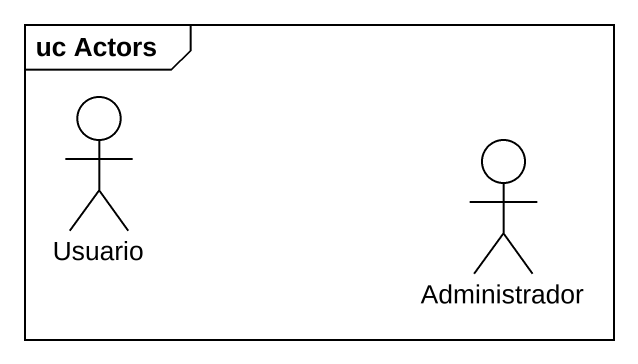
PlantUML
@startuml
mainframe uc Actors
actor Usuario
actor Administrador
@enduml
